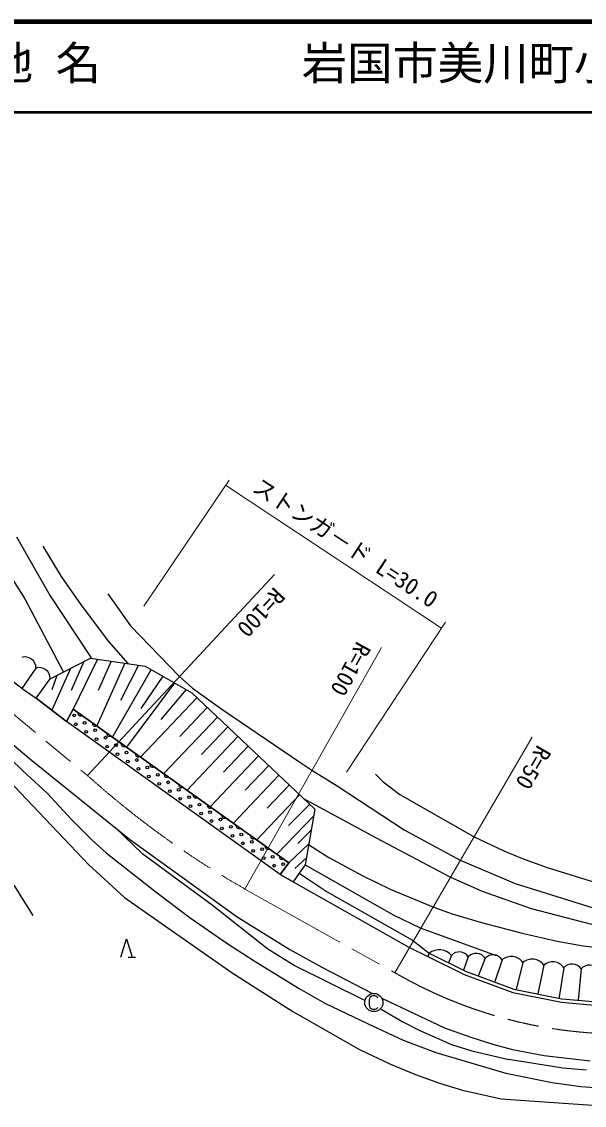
# Model space of a CAD drawing. Units: millimetres, scale not verified. Extents: x 40207 to 680207, y 18995 to 378995.
# Drawn here: x 374334 to 436384, y 259450 to 378995 of the extents above; entities that cross this region are included whole.
import ezdxf
from ezdxf.enums import TextEntityAlignment as Align

# ---------------------------------------------------------------- set-up
doc = ezdxf.new("R2010")
doc.units = ezdxf.units.MM
doc.header["$LTSCALE"] = 1000
doc.linetypes.add('CHAIN', pattern=[18.5, 12, -1.5, 3.5, -1.5])
for name, color, linetype, lineweight in [('M-BGD', 7, 'Continuous', 25), ('M-BMK', 2, 'CHAIN', 13), ('M-STR-HTXT', 7, 'Continuous', 13), ('M-TTL', 2, 'Continuous', 140), ('M-TTL-LINE', 7, 'Continuous', 50), ('M-TTL-TXT', 7, 'Continuous', 13)]:
    doc.layers.add(name, color=color, linetype=linetype, lineweight=lineweight)
doc.styles.add('ＭＳ ゴシック', font='')
doc.styles.get('ＭＳ ゴシック').set_extended_font_data('MS Gothic')

# ---------------------------------------------------------------- blocks, each defined once
blk = doc.blocks.new('BUHIN7')
at = {"layer": 'M-BGD'}
blk.add_line((951, 351), (824, 1141), dxfattribs=at)
blk.add_lwpolyline([(1079, -444), (-987, -159), (885, 761)], dxfattribs=at)
blk = doc.blocks.new('BUHIN9')
at = {"layer": 'M-BGD'}
blk.add_lwpolyline([(-539, 359), (-626, 304), (-684, 224), (-724, 121), (-735, 3), (-704, -190), (-649, -338), (-515, -478), (-362, -550), (-158, -557), (325, -479), (526, -406), (638, -312), (718, -153), (729, 32), (699, 219), (661, 360), (605, 427), (529, 486), (456, 504)], dxfattribs=at)
blk.add_circle((0, 0), 1000, dxfattribs=at)
blk = doc.blocks.new('BUHIN10')
at = {"layer": 'M-BGD'}
blk.add_lwpolyline([(111, 224), (153, 181), (184, 132), (212, 65), (215, 3), (204, -58), (170, -127), (128, -172), (77, -208), (6, -227), (-51, -233), (-111, -224)], dxfattribs=at)

msp = doc.modelspace()

# ---------------------------------------------------------------- linework, layer by layer
at = {"layer": 'M-BGD'}
for p, q in [((373780, 322178), (377470, 315648)), ((376681, 321136), (378696, 317790)), ((373368, 317428), (374681, 315337)), ((378696, 317790), (380878, 314616)), ((377470, 315648), (381979, 308820)), ((383817, 315862), (386344, 312357)), ((374681, 315337), (378934, 307249)), ((380878, 314616), (383923, 310613)), ((386344, 312357), (391708, 306792)), ((383923, 310613), (386031, 308186)), ((377487, 306502), (381928, 308794)), ((382682, 308682), (380010, 303166)), ((381928, 308794), (387959, 307901)), ((384190, 308459), (382781, 305208)), ((371278, 307815), (374633, 305259)), ((375910, 307684), (374369, 305448)), ((379707, 307648), (377655, 303032)), ((381188, 308412), (379803, 305208)), ((385698, 308236), (382624, 301304)), ((388602, 307533), (384336, 300084)), ((387206, 308012), (385224, 304126)), ((387959, 307901), (393100, 304957)), ((364957, 306332), (375382, 297568)), ((375921, 304353), (377487, 306502)), ((378227, 306884), (377641, 305278)), ((391173, 306061), (385893, 298974)), ((389887, 306797), (387485, 303241)), ((391708, 306792), (393174, 305466)), ((374633, 305259), (375921, 304353)), ((392458, 305325), (389697, 301999)), ((393100, 304957), (406657, 292107)), ((393174, 305466), (396525, 303079)), ((379276, 301797), (375921, 304353)), ((375921, 304353), (379276, 301797)), ((393665, 304421), (387450, 297865)), ((380010, 303166), (379276, 301797)), ((379276, 301797), (380010, 303166)), ((380010, 303166), (403813, 286206)), ((403814, 286206), (380010, 303166)), ((394795, 303351), (391763, 300152)), ((396525, 303079), (405026, 297324)), ((402824, 284916), (379276, 301797)), ((395925, 302280), (390011, 296041)), ((398184, 300138), (392571, 294216)), ((397054, 301209), (394173, 298169)), ((370848, 299847), (374476, 296364)), ((399314, 299067), (396583, 296186)), ((400444, 297997), (395131, 292392)), ((375382, 297568), (386231, 288812)), ((401573, 296926), (398992, 294203)), ((405026, 297324), (406315, 296419)), ((374476, 296364), (377151, 293878)), ((402703, 295855), (397692, 290568)), ((406315, 296419), (409145, 294698)), ((413354, 295969), (414217, 295141)), ((373494, 294649), (381715, 286010)), ((403833, 294784), (401402, 292220)), ((409145, 294698), (416527, 289853)), ((414217, 295141), (416024, 293737)), ((377151, 293878), (379836, 290968)), ((404962, 293713), (400252, 288744)), ((405349, 293347), (413412, 288942)), ((416024, 293737), (424248, 289078)), ((406092, 292643), (403742, 290329)), ((406657, 292107), (405596, 285988)), ((379836, 290968), (382083, 288727)), ((406524, 291342), (402467, 287165)), ((387704, 287148), (384603, 290125)), ((406259, 289813), (404801, 288345)), ((416527, 289853), (422692, 286506)), ((382083, 288727), (383636, 287319)), ((386231, 288812), (398092, 280246)), ((405994, 288283), (403813, 286206)), ((405983, 288220), (408205, 286804)), ((413412, 288942), (421629, 284621)), ((424248, 289078), (427498, 287536)), ((383636, 287319), (388972, 283109)), ((395356, 281546), (387704, 287148)), ((427498, 287536), (429633, 286647)), ((381715, 286010), (385685, 282365)), ((402824, 284916), (403814, 286206)), ((403813, 286206), (402824, 284916)), ((405729, 286753), (404465, 285587)), ((405596, 285988), (404938, 285044)), ((405596, 285988), (415363, 280429)), ((408205, 286804), (411973, 284763)), ((422692, 286506), (428757, 283919)), ((429633, 286647), (432278, 285685)), ((404280, 284098), (402824, 284916)), ((402824, 284916), (404280, 284098)), ((404938, 285044), (404280, 284098)), ((404938, 285044), (408029, 282989)), ((411973, 284763), (414966, 283300)), ((421629, 284621), (425132, 283083)), ((432278, 285685), (437988, 283938)), ((373463, 283725), (375563, 280381)), ((404280, 284098), (417045, 276907)), ((428757, 283919), (437961, 281058)), ((385685, 282365), (397541, 274053)), ((388972, 283109), (392928, 280141)), ((408029, 282989), (417452, 277677)), ((414966, 283300), (419663, 281363)), ((425132, 283083), (430507, 281160)), ((401467, 276673), (395356, 281546)), ((419663, 281363), (421797, 280560)), ((430507, 281160), (439020, 278962)), ((392928, 280141), (396966, 277344)), ((398092, 280246), (403923, 276639)), ((415363, 280429), (418271, 279048)), ((421797, 280560), (425034, 279610)), ((418271, 279048), (426676, 275987)), ((425034, 279610), (429546, 278431)), ((417452, 277677), (419288, 276230)), ((429546, 278431), (433374, 277577)), ((433374, 277577), (436265, 277044)), ((396966, 277344), (399969, 275373)), ((404383, 274870), (401467, 276673)), ((403923, 276639), (407436, 274678)), ((417045, 276907), (419112, 275871)), ((419288, 276230), (419112, 275871)), ((419288, 276230), (423277, 274264)), ((436265, 277044), (439915, 276610)), ((399969, 275373), (404943, 272341)), ((419112, 275871), (423118, 273897)), ((421720, 275986), (421422, 275182)), ((423587, 275826), (423051, 274375)), ((425453, 275666), (424695, 273705)), ((427319, 275506), (426507, 273096)), ((429612, 275215), (428852, 272228)), ((397541, 274053), (404233, 269786)), ((412162, 271030), (404383, 274870)), ((407436, 274678), (412937, 271805)), ((423118, 273897), (428494, 271889)), ((423277, 274264), (428604, 272274)), ((431904, 274923), (431258, 271741)), ((434113, 274629), (433557, 271208)), ((436021, 274498), (435692, 271030)), ((404943, 272341), (407771, 270704)), ((428494, 271889), (433851, 270812)), ((428604, 272274), (433909, 271209)), ((407771, 270704), (412559, 268431)), ((414127, 271249), (420952, 268009)), ((433851, 270812), (440723, 270190)), ((433909, 271209), (440729, 270591)), ((404233, 269786), (411600, 265617)), ((413971, 270075), (416365, 268678)), ((412559, 268431), (416406, 266646)), ((416365, 268678), (418248, 267700)), ((420952, 268009), (423852, 266967)), ((416406, 266646), (419991, 265280)), ((418248, 267700), (421751, 266162)), ((423852, 266967), (426409, 266173)), ((411600, 265617), (415021, 263993)), ((421751, 266162), (423967, 265445)), ((423967, 265445), (428051, 264512)), ((426409, 266173), (428453, 265621)), ((428453, 265621), (431939, 264930)), ((419991, 265280), (427744, 262981)), ((433999, 263533), (428051, 264512)), ((431939, 264930), (437031, 264357)), ((415021, 263993), (417754, 262863)), ((436629, 263332), (433999, 263533)), ((417754, 262863), (420399, 261901)), ((420399, 261901), (422956, 261106)), ((427744, 262981), (432846, 261985)), ((432846, 261985), (435987, 261541)), ((422956, 261106), (427208, 260176)), ((435987, 261541), (440144, 261202)), ((427208, 260176), (437300, 259450))]:
    msp.add_line(p, q, dxfattribs=at)
for centre in [(380127, 302469), (380293, 301482), (381279, 301648), (381445, 300662), (382431, 300827), (383583, 300007), (382596, 299841), (383748, 299020), (384734, 299186), (384900, 298200), (385886, 298365), (387038, 297545), (386052, 297379), (387203, 296559), (388190, 296724), (388355, 295738), (389341, 295903), (389507, 294917), (390493, 295083), (390659, 294097), (391645, 294262), (391811, 293276), (392797, 293442), (392962, 292455), (393948, 292621), (394114, 291635), (395100, 291800), (395266, 290814), (396252, 290980), (396418, 289993), (397404, 290159), (397569, 289173), (398556, 289338), (398721, 288352), (399707, 288518), (399873, 287532), (400859, 287697), (402011, 286877), (401025, 286711), (402176, 285890), (403163, 286056)]:
    msp.add_circle(centre, 150, dxfattribs=at)
for centre, radius, start, end in [((374679, 307684), 1232, 0.01713, 106.27733), ((376255, 306502), 1232, 0.01713, 106.27733), ((420380, 274871), 1744, 39.75575, 128.75922), ((422594, 275206), 1171, 31.97899, 138.23919), ((424460, 275046), 1171, 31.97899, 138.23919), ((426326, 274886), 1171, 31.97899, 138.23919), ((428328, 274284), 1585, 35.94485, 129.54266), ((430621, 273992), 1585, 35.94485, 129.54266), ((432877, 273793), 1491, 34.0693, 130.75992), ((435018, 273848), 1195, 32.95197, 139.21218), ((436926, 273717), 1195, 32.95197, 139.21218)]:
    msp.add_arc(centre, radius, start, end, dxfattribs=at)
at = {"layer": 'M-BMK'}
for p, q in [((366612, 308228), (381600, 295831)), ((398960, 283313), (415493, 274080))]:
    msp.add_line(p, q, dxfattribs=at)
for centre, radius, start, end in [((448432, 370218), 100000, 228.06248, 240.34904), ((440612, 317313), 50000, 239.84225, 285.37788)]:
    msp.add_arc(centre, radius, start, end, dxfattribs=at)
at = {"layer": 'M-STR-HTXT'}
for p, q in [((397203, 328433), (387797, 314507)), ((396806, 327846), (420628, 312095)), ((381600, 295831), (402234, 318015)), ((421056, 312744), (410139, 296205)), ((414000, 309955), (398960, 283313)), ((415493, 274080), (430630, 300048))]:
    msp.add_line(p, q, dxfattribs=at)
at = {"layer": 'M-TTL'}
msp.add_line((680207, 378995), (40207, 378995), dxfattribs=at)
at = {"layer": 'M-TTL-LINE'}
msp.add_line((40207, 368995), (680207, 368995), dxfattribs=at)

# ---------------------------------------------------------------- block references
at = {"rotation": 260.83505}
for name, p in [('BUHIN10', (380804, 302601)), ('BUHIN10', (382391, 301470)), ('BUHIN10', (383977, 300339)), ('BUHIN10', (385564, 299209)), ('BUHIN10', (387151, 298078)), ('BUHIN10', (388738, 296947)), ('BUHIN10', (390325, 295817)), ('BUHIN10', (391912, 294686)), ('BUHIN10', (393499, 293555)), ('BUHIN10', (395086, 292425)), ('BUHIN10', (396673, 291294)), ('BUHIN10', (398259, 290163)), ('BUHIN10', (399846, 289033)), ('BUHIN10', (401433, 287902)), ('BUHIN10', (403020, 286771)), ('BUHIN7', (385893, 276806)), ('BUHIN9', (413172, 270789))]:
    msp.add_blockref(name, p, dxfattribs=at)

# ---------------------------------------------------------------- texts
at = {"layer": 'M-STR-HTXT', "style": 'ＭＳ ゴシック'}
for s, rotation, p in [('ストンガ－ド L=30.0', 326.7, (399319, 326812)), ('R=100', 227.1, (401788, 317102)), ('R=100', 241.1, (410846, 311002)), ('R=50', 239.8, (430764, 299593))]:
    msp.add_text(s, height=1833, rotation=rotation, dxfattribs=at).set_placement(p, align=Align.BOTTOM_LEFT)
at = {"layer": 'M-TTL-TXT', "style": 'ＭＳ ゴシック'}
for s, p in [('地 名', (370586, 371495)), ('岩国市美川町小川', (405231, 371495))]:
    msp.add_text(s, height=3666, dxfattribs=at).set_placement(p, align=Align.BOTTOM_LEFT)

doc.saveas('drawing.dxf')
